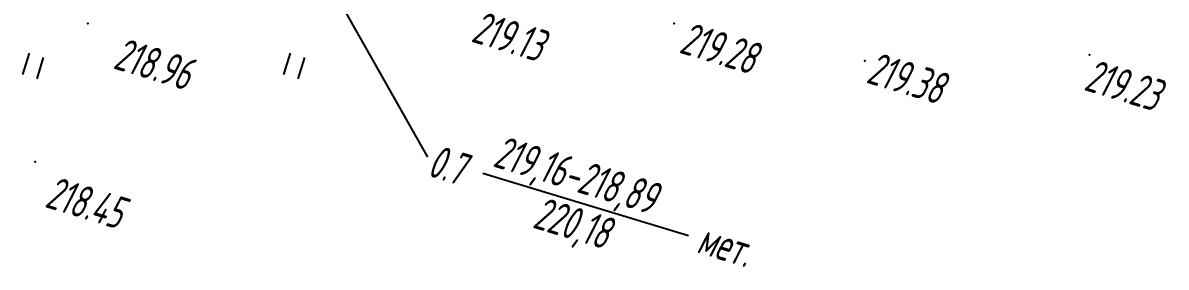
# Model space of a CAD drawing. Header units: millimetres. Extents: x -1799 to 6962, y -1020 to 4121.
# Drawn here: x -1083.6 to -961, y 3646 to 3672.2 of the extents above; entities that cross this region are included whole.
import ezdxf

# ---------------------------------------------------------------- set-up
doc = ezdxf.new("R2010")
doc.units = ezdxf.units.MM
doc.linetypes.add('CONTI', pattern=[0])
for name, color, linetype in [('NAD_MDEFAULT', 7, 'CONTI'), ('PI_OTDEFAULT', 172, 'CONTI'), ('PI_TTDEFAULT', 5, 'CONTI'), ('ZAPSKDEFAULT', 7, 'CONTI')]:
    doc.layers.add(name, color=color, linetype=linetype)
doc.styles.add('eskd', font='spds.shx', dxfattribs={"width": 1.2, "oblique": 15})

# ---------------------------------------------------------------- blocks, each defined once
blk = doc.blocks.new('BL_2011')
at = {"color": 0}
for p, q in [((0, 0), (0, 2.4)), ((1.6, 0), (1.6, 2.4))]:
    blk.add_line(p, q, dxfattribs=at)

msp = doc.modelspace()

# ---------------------------------------------------------------- linework, layer by layer
at = {"linetype": 'Continuous'}
for points in [[(-1067.64, 3706.24), (-1040.29, 3657.83), (-1040.23, 3657.81)], [(-1034.32, 3656.03), (-1012.26, 3649.35)]]:
    msp.add_lwpolyline(points, dxfattribs=at)
at = {"layer": 'PI_TTDEFAULT', "color": 5}
for p in [(-1076.69, 3672.12, 218.96), (-1013.77, 3672.12, 219.28), (-969.23, 3668.73, 219.23), (-993.34, 3668.08, 219.38), (-1082.32, 3657.24, 218.45)]:
    msp.add_point(p, dxfattribs=at)

# ---------------------------------------------------------------- block references
at = {"layer": 'ZAPSKDEFAULT', "color": 7, "rotation": 342.9999999999999}
for p in [(-1083.65, 3666.64), (-1055.65, 3666.64)]:
    msp.add_blockref('BL_2011', p, dxfattribs=at)

# ---------------------------------------------------------------- texts
at = {"layer": 'NAD_MDEFAULT', "color": 7, "style": 'eskd', "oblique": 10, "width": 0.8}
for s, p in [('219,16-218,89', (-1033.35, 3656.8)), ('0.7', (-1040.37, 3655.8)), ('220,18', (-1029.09, 3650.23)), ('мет.', (-1011.5, 3647.56))]:
    msp.add_text(s, height=3.5, rotation=343, dxfattribs=at).set_placement(p)
at = {"layer": 'PI_OTDEFAULT', "color": 172, "style": 'eskd', "oblique": 10, "width": 0.8}
for s, p in [('219.13', (-1035.69, 3670.19)), ('219.28', (-1013.36, 3669)), ('218.96', (-1074.1, 3667.32)), ('219.38', (-993.31, 3665.79)), ('219.23', (-969.95, 3665)), ('218.45', (-1081.42, 3652.44))]:
    msp.add_text(s, height=3.5, rotation=343, dxfattribs=at).set_placement(p)

doc.saveas('drawing.dxf')
